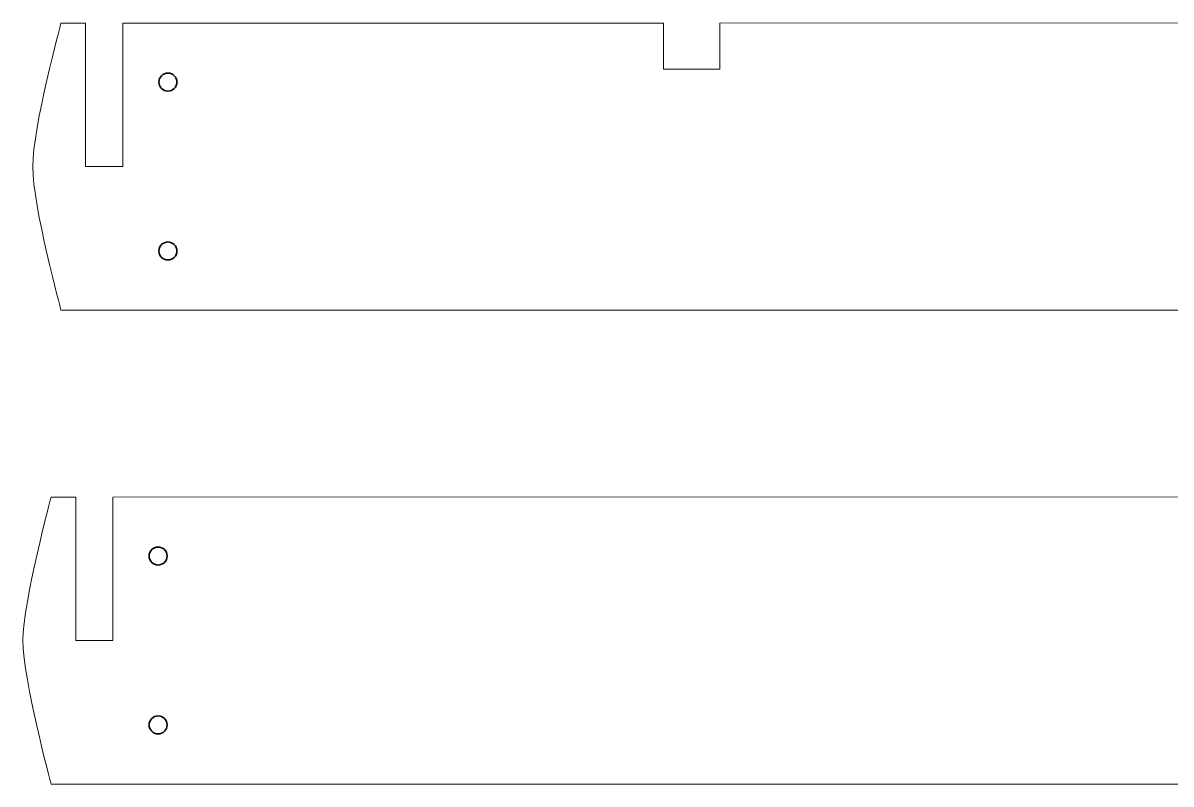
# Model space of a CAD drawing. Header units: millimetres. Extents: x 313 to 2379, y -2162 to 308.
# Drawn here: x 334 to 537.8, y -113 to 22.1 of the extents above; entities that cross this region are included whole.
import ezdxf

# ---------------------------------------------------------------- set-up
doc = ezdxf.new("R2010")
doc.units = ezdxf.units.MM
doc.header["$MEASUREMENT"] = 0
doc.layers.add('Layer 1', color=7, linetype='Continuous')

msp = doc.modelspace()

# ---------------------------------------------------------------- linework, layer by layer
at = {"layer": 'Layer 1', "color": 250, "lineweight": 20}
msp.add_open_spline([(457.7792, 22.1191), (457.7792, 22.1191), (457.7792, 13.9638), (457.7792, 13.9638), (457.7792, 13.9638), (447.7792, 13.9638), (447.7792, 13.9638), (447.7792, 13.9638), (447.7792, 22.1191), (447.7792, 22.1191), (447.7792, 22.1191), (351.7561, 22.1115), (351.7561, 22.1115), (351.7561, 22.1115), (351.7561, -3.3563), (351.7561, -3.3563), (351.7561, -3.3563), (345.1596, -3.3563), (345.1596, -3.3563), (345.1596, -3.3563), (345.1596, 22.1115), (345.1596, 22.1115), (345.1596, 22.1115), (340.7892, 22.1115), (340.7892, 22.1115), (340.7892, 22.1115), (335.7788, 3.6149), (335.7788, -3.3563), (335.7788, -10.3968), (340.7892, -28.8563), (340.7892, -28.8563), (340.7892, -28.8563), (750.7251, -28.8563), (750.7251, -28.8563), (750.7251, -28.8563), (755.7804, -10.3659), (755.7804, -3.3563), (755.7804, 3.6533), (750.752, 22.1437), (750.752, 22.1437), (750.752, 22.1437), (746.3446, 22.1437), (746.3446, 22.1437), (746.3446, 22.1437), (746.3043, -3.3659), (746.3043, -3.3659), (746.3043, -3.3659), (739.7216, -3.3659), (739.7216, -3.3659), (739.7216, -3.3659), (739.7216, 22.1414), (739.7216, 22.1414), (739.7216, 22.1414), (457.7792, 22.1191), (457.7792, 22.1191)], degree=3, knots=[0, 0, 0, 0, 0.05555556, 0.05555556, 0.05555556, 0.11111111, 0.11111111, 0.11111111, 0.16666667, 0.16666667, 0.16666667, 0.22222222, 0.22222222, 0.22222222, 0.27777778, 0.27777778, 0.27777778, 0.33333333, 0.33333333, 0.33333333, 0.38888889, 0.38888889, 0.38888889, 0.44444444, 0.44444444, 0.44444444, 0.5, 0.5, 0.5, 0.55555556, 0.55555556, 0.55555556, 0.61111111, 0.61111111, 0.61111111, 0.66666667, 0.66666667, 0.66666667, 0.72222222, 0.72222222, 0.72222222, 0.77777778, 0.77777778, 0.77777778, 0.83333333, 0.83333333, 0.83333333, 0.88888889, 0.88888889, 0.88888889, 0.94444444, 0.94444444, 0.94444444, 1, 1, 1, 1], dxfattribs=at)
at = {"layer": 'Layer 1', "lineweight": 35}
for points in [[(361.3788, 11.6437), (361.3788, 12.5274), (360.6625, 13.2437), (359.7788, 13.2437), (358.8951, 13.2437), (358.1788, 12.5274), (358.1788, 11.6437), (358.1788, 10.76), (358.8951, 10.0437), (359.7788, 10.0437), (360.6625, 10.0437), (361.3788, 10.76), (361.3788, 11.6437)], [(361.3788, -18.3563), (361.3788, -17.4726), (360.6625, -16.7563), (359.7788, -16.7563), (358.8951, -16.7563), (358.1788, -17.4726), (358.1788, -18.3563), (358.1788, -19.24), (358.8951, -19.9563), (359.7788, -19.9563), (360.6625, -19.9563), (361.3788, -19.24), (361.3788, -18.3563)], [(359.6401, -72.5349), (359.6401, -71.6512), (358.9238, -70.9349), (358.0401, -70.9349), (357.1564, -70.9349), (356.4401, -71.6512), (356.4401, -72.5349), (356.4401, -73.4186), (357.1564, -74.1349), (358.0401, -74.1349), (358.9238, -74.1349), (359.6401, -73.4186), (359.6401, -72.5349)], [(359.6401, -102.5349), (359.6401, -101.6512), (358.9238, -100.9349), (358.0401, -100.9349), (357.1564, -100.9349), (356.4401, -101.6512), (356.4401, -102.5349), (356.4401, -103.4186), (357.1564, -104.1349), (358.0401, -104.1349), (358.9238, -104.1349), (359.6401, -103.4186), (359.6401, -102.5349)]]:
    msp.add_open_spline(points, degree=3, knots=[0, 0, 0, 0, 0.25, 0.25, 0.25, 0.5, 0.5, 0.5, 0.75, 0.75, 0.75, 1, 1, 1, 1], dxfattribs=at)
at = {"layer": 'Layer 1', "color": 250, "lineweight": 9}
msp.add_open_spline([(744.5656, -87.5445), (744.5656, -87.5445), (744.6059, -62.0349), (744.6059, -62.0349), (744.6059, -62.0349), (749.0133, -62.0349), (749.0133, -62.0349), (749.0133, -62.0349), (754.0417, -80.5253), (754.0417, -87.5349), (754.0417, -94.5445), (748.9864, -113.0349), (748.9864, -113.0349), (748.9864, -113.0349), (339.0505, -113.0349), (339.0505, -113.0349), (339.0505, -113.0349), (334.0401, -94.5754), (334.0401, -87.5349), (334.0401, -80.5637), (339.0505, -62.0671), (339.0505, -62.0671), (339.0505, -62.0671), (343.4209, -62.0671), (343.4209, -62.0671), (343.4209, -62.0671), (343.4209, -87.5349), (343.4209, -87.5349), (343.4209, -87.5349), (350.0174, -87.5349), (350.0174, -87.5349), (350.0174, -87.5349), (350.0174, -62.0671), (350.0174, -62.0671), (350.0174, -62.0671), (737.9829, -62.0372), (737.9829, -62.0372), (737.9829, -62.0372), (737.9829, -87.5445), (737.9829, -87.5445), (737.9829, -87.5445), (744.5656, -87.5445), (744.5656, -87.5445)], degree=3, knots=[0, 0, 0, 0, 0.07142857, 0.07142857, 0.07142857, 0.14285714, 0.14285714, 0.14285714, 0.21428571, 0.21428571, 0.21428571, 0.28571429, 0.28571429, 0.28571429, 0.35714286, 0.35714286, 0.35714286, 0.42857143, 0.42857143, 0.42857143, 0.5, 0.5, 0.5, 0.57142857, 0.57142857, 0.57142857, 0.64285714, 0.64285714, 0.64285714, 0.71428571, 0.71428571, 0.71428571, 0.78571429, 0.78571429, 0.78571429, 0.85714286, 0.85714286, 0.85714286, 0.92857143, 0.92857143, 0.92857143, 1, 1, 1, 1], dxfattribs=at)

doc.saveas('drawing.dxf')
